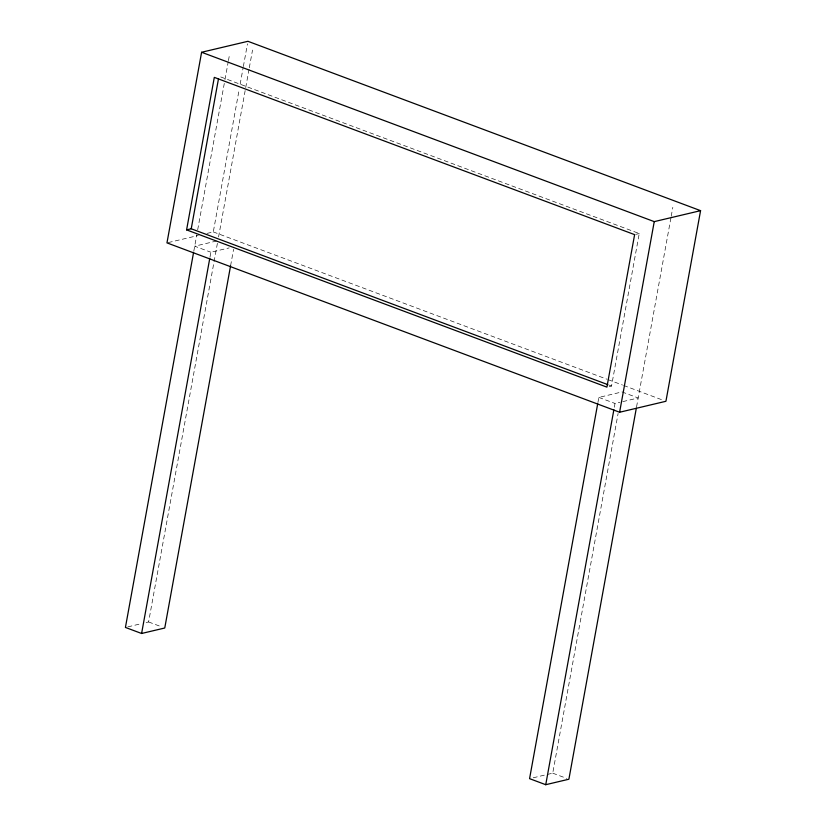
<?xml version="1.0" encoding="UTF-8"?>
<svg xmlns="http://www.w3.org/2000/svg" width="826" height="826" viewBox="0 0 826 826"><rect width="100%" height="100%" fill="white"/><g stroke="black" fill="none" stroke-linecap="round" stroke-linejoin="round"><path stroke-width="0.62" stroke-dasharray="4.13 3.1" d="M193.79 251.259L196.774 234.832M197.693 229.783L224.765 80.824M224.992 79.554L228.213 61.888M228.441 60.618L229.36 55.569M207.037 233.407L213.294 231.92L239.22 89.27M240.139 84.221L243.123 67.815M243.35 66.545L247.48 43.83M209.959 257.309L210.878 252.24L229.163 247.914M146.15 622.536L148.597 621.957L217.414 243.247M218.57 236.928L249.08 69.023M249.307 67.763L252.519 50.087M230.588 265.755L233.582 249.297M597.931 402.479L598.85 397.409L622.019 391.927L638.178 397.977L621.111 402.014M609.216 386.589L611.529 386.041L639.241 233.541L218.942 76.281M614.327 407.259L615.019 403.46L619.892 402.303M533.224 777.782L552.728 773.167L618.106 413.454M636.567 406.846L670.991 217.455M671.218 216.195L672.818 207.357M168.215 242.586L198.271 235.482M216.66 240.996L194.709 246.189L210.878 252.24M635.772 234.367L639.241 233.541M127.865 626.862L141.277 623.682M213.294 231.92L606.78 379.155M607.988 379.609L622.474 385.019M623.682 385.474L663.515 400.383M609.113 385.133L611.529 386.041M598.85 397.409L615.019 403.46M148.597 621.957L161.297 626.707M552.728 773.167L566.584 778.35"/><path stroke-width="1.24" d="M201.606 52.265L166.966 242.885L619.603 412.246L665.932 401.281L700.572 210.661L247.934 41.3L201.606 52.265L654.244 221.626L700.572 210.661M186.593 229.876L214.306 77.376L634.616 234.636L606.903 387.136L186.593 229.876L191.229 228.771L607.905 384.679M191.229 228.771L218.487 78.8M193.563 252.529L125.428 627.44L141.597 633.48L164.756 628.008L230.588 265.755M141.597 633.48L209.732 258.579M597.704 403.738L529.569 778.65L545.738 784.7L568.897 779.217L636.34 408.106M545.738 784.7L613.863 409.789M619.603 412.246L654.244 221.626"/></g></svg>
